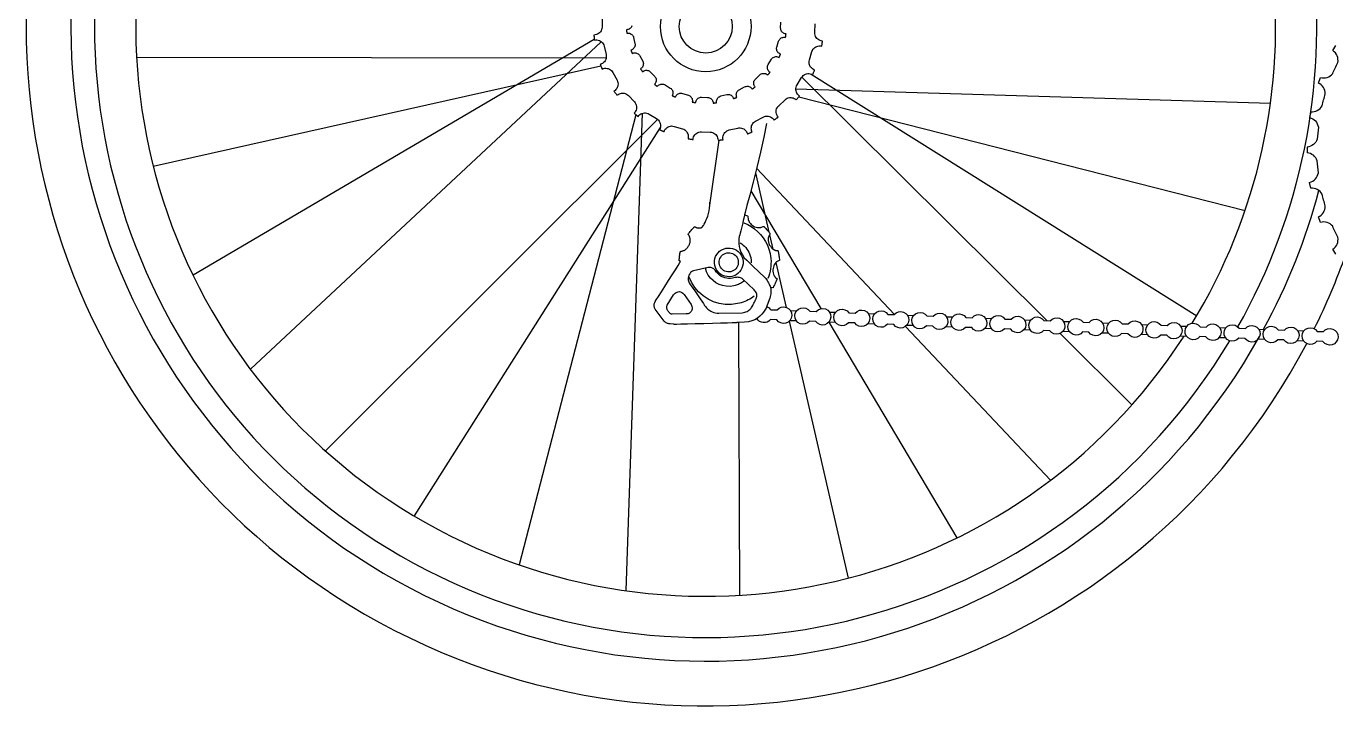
# Model space of a CAD drawing. Header units: millimetres. Extents: x 1284 to 35279, y 955 to 12847.
# Drawn here: x 12013 to 12671, y 3179 to 3520 of the extents above; entities that cross this region are included whole.
import ezdxf

# ---------------------------------------------------------------- set-up
doc = ezdxf.new("R2010")
doc.units = ezdxf.units.MM
doc.header["$LTSCALE"] = 20

# ---------------------------------------------------------------- blocks, each defined once
blk = doc.blocks.new('*U6')
at = {"linetype": 'Continuous'}
for points in [[(-1068.99, 345.51), (-1069.12, 341.16), (-1069.12, 341.16), (-1069.2, 340.51), (-1069.37, 339.9), (-1069.62, 339.33), (-1069.96, 338.81), (-1070.37, 338.35), (-1070.84, 337.96), (-1071.37, 337.64), (-1071.95, 337.4), (-1072.56, 337.25), (-1073.21, 337.18), (-1073.21, 337.18), (-1073.21, 337.18), (-1073.19, 336.93), (-1073.17, 336.68), (-1073.15, 336.42), (-1073.13, 336.17), (-1073.1, 335.92), (-1073.08, 335.66), (-1073.06, 335.41), (-1073.03, 335.15), (-1073, 334.9), (-1072.97, 334.65), (-1072.97, 334.65), (-1072.97, 334.65), (-1072.32, 334.73), (-1071.67, 334.72), (-1071.05, 334.6), (-1070.45, 334.39), (-1069.9, 334.1), (-1069.4, 333.73), (-1068.96, 333.29), (-1068.59, 332.77), (-1068.29, 332.2), (-1068.09, 331.57), (-1068.09, 331.57), (-1067.1, 327.33), (-1067.1, 327.33), (-1067, 326.68), (-1067, 326.04), (-1067.11, 325.42), (-1067.3, 324.83), (-1067.58, 324.28), (-1067.94, 323.78), (-1068.37, 323.33), (-1068.87, 322.95), (-1069.43, 322.64), (-1070.04, 322.42), (-1070.04, 322.42), (-1070.04, 322.42), (-1069.95, 322.18), (-1069.86, 321.94), (-1069.77, 321.71), (-1069.68, 321.47), (-1069.58, 321.23), (-1069.48, 321), (-1069.39, 320.76), (-1069.29, 320.53), (-1069.19, 320.29), (-1069.09, 320.06), (-1069.09, 320.06), (-1069.09, 320.06), (-1068.48, 320.3), (-1067.86, 320.45), (-1067.23, 320.49), (-1066.6, 320.44), (-1066, 320.3), (-1065.42, 320.07), (-1064.88, 319.76), (-1064.4, 319.36), (-1063.97, 318.88), (-1063.62, 318.33), (-1063.62, 318.33), (-1061.56, 314.5), (-1061.56, 314.5), (-1061.3, 313.9), (-1061.14, 313.28), (-1061.08, 312.66), (-1061.11, 312.04), (-1061.24, 311.44), (-1061.45, 310.86), (-1061.75, 310.32), (-1062.13, 309.82), (-1062.59, 309.37), (-1063.13, 308.99), (-1063.13, 308.99), (-1063.13, 308.99), (-1062.98, 308.79), (-1062.83, 308.58), (-1062.68, 308.37), (-1062.53, 308.17), (-1062.38, 307.96), (-1062.23, 307.76), (-1062.08, 307.56), (-1061.92, 307.35), (-1061.77, 307.15), (-1061.61, 306.95), (-1061.61, 306.95), (-1061.61, 306.95), (-1061.08, 307.35), (-1060.51, 307.65), (-1059.92, 307.86), (-1059.3, 307.97), (-1058.68, 308), (-1058.07, 307.93), (-1057.47, 307.76), (-1056.89, 307.51), (-1056.36, 307.16), (-1055.87, 306.72), (-1055.87, 306.72), (-1052.89, 303.54), (-1052.89, 303.54), (-1052.48, 303.03), (-1052.17, 302.47), (-1051.95, 301.89), (-1051.82, 301.29), (-1051.79, 300.67), (-1051.84, 300.06), (-1051.99, 299.46), (-1052.23, 298.88), (-1052.55, 298.34), (-1052.96, 297.84), (-1052.96, 297.84), (-1052.96, 297.84), (-1052.77, 297.67), (-1052.58, 297.51), (-1052.39, 297.34), (-1052.19, 297.17), (-1052, 297), (-1051.81, 296.84), (-1051.62, 296.67), (-1051.43, 296.5), (-1051.23, 296.34), (-1051.03, 296.18), (-1051.03, 296.18), (-1051.03, 296.18), (-1050.63, 296.71), (-1050.16, 297.16), (-1049.63, 297.53), (-1049.07, 297.8), (-1048.47, 297.99), (-1047.84, 298.09), (-1047.21, 298.09), (-1046.58, 297.99), (-1045.97, 297.79), (-1045.37, 297.49), (-1045.37, 297.49), (-1041.68, 295.19), (-1041.68, 295.19), (-1041.15, 294.8), (-1040.7, 294.35), (-1040.34, 293.84), (-1040.06, 293.29), (-1039.87, 292.7), (-1039.76, 292.1), (-1039.75, 291.48), (-1039.83, 290.86), (-1040, 290.25), (-1040.27, 289.66), (-1040.27, 289.66), (-1040.27, 289.66), (-1040.04, 289.55), (-1039.82, 289.44), (-1039.59, 289.34), (-1039.36, 289.24), (-1039.12, 289.14), (-1038.89, 289.04), (-1038.66, 288.94), (-1038.42, 288.84), (-1038.18, 288.74), (-1037.95, 288.64), (-1037.95, 288.64), (-1037.95, 288.64), (-1037.69, 289.24), (-1037.34, 289.79), (-1036.93, 290.26), (-1036.45, 290.67), (-1035.93, 291), (-1035.36, 291.24), (-1034.76, 291.4), (-1034.14, 291.47), (-1033.5, 291.43), (-1032.86, 291.29), (-1032.86, 291.29), (-1028.68, 290.03), (-1028.68, 290.03), (-1028.07, 289.8), (-1027.53, 289.47), (-1027.04, 289.08), (-1026.63, 288.62), (-1026.3, 288.1), (-1026.04, 287.54), (-1025.87, 286.95), (-1025.79, 286.33), (-1025.8, 285.69), (-1025.91, 285.05), (-1025.91, 285.05), (-1025.91, 285.05), (-1025.66, 285.01), (-1025.4, 284.97), (-1025.15, 284.93), (-1024.9, 284.88), (-1024.65, 284.84), (-1024.39, 284.8), (-1024.14, 284.76), (-1023.89, 284.73), (-1023.64, 284.69), (-1023.39, 284.65), (-1023.39, 284.65), (-1023.39, 284.65), (-1023.29, 285.31), (-1023.11, 285.93), (-1022.83, 286.5), (-1022.48, 287.02), (-1022.06, 287.47), (-1021.57, 287.86), (-1021.03, 288.17), (-1020.44, 288.39), (-1019.82, 288.52), (-1019.16, 288.56), (-1019.16, 288.56), (-1014.8, 288.42), (-1014.8, 288.42), (-1014.15, 288.35), (-1013.54, 288.18), (-1012.97, 287.92), (-1012.46, 287.58), (-1012, 287.17), (-1011.61, 286.69), (-1011.29, 286.16), (-1011.05, 285.59), (-1010.89, 284.97), (-1010.83, 284.33), (-1010.83, 284.33), (-1010.83, 284.33), (-1010.58, 284.35), (-1010.32, 284.37), (-1010.07, 284.39), (-1009.81, 284.41), (-1009.56, 284.43), (-1009.3, 284.46), (-1009.05, 284.48), (-1008.79, 284.51), (-1008.54, 284.54), (-1008.29, 284.57), (-1008.29, 284.57), (-1008.29, 284.57), (-1008.37, 285.22), (-1008.35, 285.87), (-1008.24, 286.49), (-1008.03, 287.08), (-1007.74, 287.63), (-1007.37, 288.14), (-1006.93, 288.58), (-1006.42, 288.95), (-1005.85, 289.25), (-1005.22, 289.45), (-1005.22, 289.45), (-1000.97, 290.43), (-1000.97, 290.43), (-1000.33, 290.53), (-999.69, 290.53), (-999.07, 290.43), (-998.48, 290.24), (-997.93, 289.96), (-997.43, 289.6), (-996.98, 289.17), (-996.6, 288.67), (-996.29, 288.12), (-996.07, 287.5), (-996.07, 287.5), (-996.07, 287.5), (-995.83, 287.59), (-995.59, 287.68), (-995.35, 287.77), (-995.12, 287.87), (-994.88, 287.96), (-994.64, 288.06), (-994.41, 288.16), (-994.17, 288.26), (-993.94, 288.36), (-993.7, 288.46), (-993.7, 288.46), (-993.7, 288.46), (-993.95, 289.07), (-994.09, 289.69), (-994.13, 290.32), (-994.08, 290.94), (-993.94, 291.55), (-993.72, 292.12), (-993.4, 292.66), (-993.01, 293.14), (-992.53, 293.57), (-991.98, 293.92), (-991.98, 293.92), (-988.14, 295.98), (-988.14, 295.98), (-987.54, 296.24), (-986.93, 296.4), (-986.31, 296.46), (-985.69, 296.42), (-985.09, 296.3), (-984.51, 296.08), (-983.97, 295.78), (-983.47, 295.41), (-983.03, 294.95), (-982.65, 294.43), (-982.65, 294.43), (-982.65, 294.43), (-982.45, 294.57), (-982.24, 294.72), (-982.03, 294.87), (-981.83, 295.02), (-981.62, 295.17), (-981.42, 295.33), (-981.21, 295.48), (-981.01, 295.63), (-980.8, 295.79), (-980.59, 295.94), (-980.59, 295.94), (-980.59, 295.94), (-980.99, 296.46), (-981.29, 297.03), (-981.5, 297.63), (-981.61, 298.24), (-981.64, 298.86), (-981.57, 299.48), (-981.4, 300.08), (-981.15, 300.65), (-980.8, 301.19), (-980.36, 301.67), (-980.36, 301.67), (-977.18, 304.65), (-977.18, 304.65), (-976.67, 305.06), (-976.12, 305.37), (-975.53, 305.59), (-974.93, 305.71), (-974.32, 305.75), (-973.71, 305.69), (-973.11, 305.55), (-972.54, 305.32), (-971.99, 305), (-971.5, 304.59), (-971.5, 304.59), (-971.5, 304.59), (-971.33, 304.78), (-971.17, 304.97), (-971, 305.16), (-970.83, 305.35), (-970.66, 305.54), (-970.49, 305.73), (-970.33, 305.93), (-970.16, 306.12), (-970, 306.32), (-969.84, 306.51), (-969.84, 306.51), (-969.84, 306.51), (-970.37, 306.92), (-970.82, 307.39), (-971.18, 307.92), (-971.45, 308.49), (-971.64, 309.08), (-971.73, 309.7), (-971.73, 310.33), (-971.64, 310.96), (-971.44, 311.57), (-971.14, 312.16), (-971.14, 312.16), (-968.83, 315.86), (-968.83, 315.86), (-968.45, 316.39), (-967.99, 316.83), (-967.49, 317.2), (-966.94, 317.48), (-966.35, 317.67), (-965.75, 317.77), (-965.13, 317.78), (-964.51, 317.7), (-963.91, 317.53), (-963.32, 317.26), (-963.32, 317.26), (-963.32, 317.26), (-963.21, 317.49), (-963.1, 317.72), (-963, 317.96), (-962.9, 318.19), (-962.79, 318.43), (-962.69, 318.66), (-962.59, 318.9), (-962.5, 319.13), (-962.4, 319.37), (-962.3, 319.6), (-962.3, 319.6), (-962.3, 319.6), (-962.9, 319.87), (-963.44, 320.21), (-963.92, 320.62), (-964.32, 321.1), (-964.65, 321.62), (-964.89, 322.19), (-965.05, 322.79), (-965.12, 323.41), (-965.08, 324.04), (-964.95, 324.68), (-964.95, 324.68), (-964.95, 324.68)], [(-1054.15, 341.74), (-1054.33, 341.35), (-1054.57, 340.99), (-1054.85, 340.67), (-1055.18, 340.39), (-1055.55, 340.17), (-1055.95, 340), (-1056.38, 339.89), (-1056.83, 339.85), (-1056.83, 339.85), (-1056.83, 339.85), (-1056.82, 339.67), (-1056.8, 339.5), (-1056.79, 339.32), (-1056.77, 339.14), (-1056.76, 338.97), (-1056.74, 338.79), (-1056.73, 338.61), (-1056.71, 338.43), (-1056.69, 338.26), (-1056.67, 338.08), (-1056.67, 338.08), (-1056.67, 338.08), (-1056.21, 338.14), (-1055.76, 338.13), (-1055.32, 338.05), (-1054.91, 337.9), (-1054.52, 337.7), (-1054.17, 337.44), (-1053.86, 337.13), (-1053.6, 336.77), (-1053.4, 336.37), (-1053.26, 335.93), (-1053.26, 335.93), (-1052.57, 332.98), (-1052.57, 332.98), (-1052.5, 332.52), (-1052.5, 332.08), (-1052.57, 331.65), (-1052.71, 331.23), (-1052.9, 330.85), (-1053.16, 330.5), (-1053.46, 330.18), (-1053.8, 329.92), (-1054.19, 329.7), (-1054.62, 329.55), (-1054.62, 329.55), (-1054.62, 329.55), (-1054.56, 329.38), (-1054.5, 329.22), (-1054.43, 329.05), (-1054.37, 328.89), (-1054.3, 328.72), (-1054.23, 328.56), (-1054.16, 328.39), (-1054.09, 328.23), (-1054.03, 328.07), (-1053.96, 327.9), (-1053.96, 327.9), (-1053.96, 327.9), (-1053.53, 328.07), (-1053.1, 328.17), (-1052.66, 328.2), (-1052.22, 328.17), (-1051.8, 328.07), (-1051.4, 327.91), (-1051.02, 327.69), (-1050.68, 327.42), (-1050.38, 327.08), (-1050.14, 326.7), (-1050.14, 326.7), (-1048.7, 324.02), (-1048.7, 324.02), (-1048.52, 323.6), (-1048.41, 323.18), (-1048.36, 322.74), (-1048.39, 322.31), (-1048.48, 321.89), (-1048.63, 321.48), (-1048.84, 321.1), (-1049.1, 320.76), (-1049.42, 320.45), (-1049.79, 320.18), (-1049.79, 320.18), (-1049.79, 320.18), (-1049.69, 320.04), (-1049.59, 319.89), (-1049.49, 319.75), (-1049.38, 319.61), (-1049.28, 319.46), (-1049.17, 319.32), (-1049.06, 319.18), (-1048.95, 319.04), (-1048.85, 318.89), (-1048.74, 318.75), (-1048.74, 318.75), (-1048.74, 318.75), (-1048.37, 319.03), (-1047.97, 319.24), (-1047.56, 319.39), (-1047.13, 319.47), (-1046.69, 319.49), (-1046.26, 319.44), (-1045.85, 319.32), (-1045.44, 319.14), (-1045.07, 318.9), (-1044.73, 318.59), (-1044.73, 318.59), (-1042.65, 316.37), (-1042.65, 316.37), (-1042.37, 316.02), (-1042.15, 315.63), (-1042, 315.22), (-1041.91, 314.8), (-1041.88, 314.38), (-1041.92, 313.95), (-1042.02, 313.53), (-1042.19, 313.13), (-1042.42, 312.75), (-1042.7, 312.4), (-1042.7, 312.4), (-1042.7, 312.4), (-1042.57, 312.28), (-1042.43, 312.17), (-1042.3, 312.05), (-1042.17, 311.93), (-1042.03, 311.81), (-1041.9, 311.7), (-1041.77, 311.58), (-1041.63, 311.47), (-1041.49, 311.35), (-1041.35, 311.24), (-1041.35, 311.24), (-1041.35, 311.24), (-1041.07, 311.61), (-1040.75, 311.92), (-1040.38, 312.18), (-1039.98, 312.37), (-1039.57, 312.51), (-1039.13, 312.57), (-1038.69, 312.57), (-1038.25, 312.51), (-1037.82, 312.37), (-1037.41, 312.15), (-1037.41, 312.15), (-1034.83, 310.55), (-1034.83, 310.55), (-1034.46, 310.28), (-1034.15, 309.96), (-1033.89, 309.61), (-1033.7, 309.22), (-1033.57, 308.81), (-1033.49, 308.39), (-1033.48, 307.96), (-1033.54, 307.53), (-1033.66, 307.1), (-1033.85, 306.69), (-1033.85, 306.69), (-1033.85, 306.69), (-1033.69, 306.61), (-1033.53, 306.54), (-1033.37, 306.47), (-1033.21, 306.4), (-1033.05, 306.33), (-1032.88, 306.26), (-1032.72, 306.19), (-1032.56, 306.12), (-1032.39, 306.05), (-1032.23, 305.98), (-1032.23, 305.98), (-1032.23, 305.98), (-1032.04, 306.4), (-1031.8, 306.78), (-1031.52, 307.11), (-1031.18, 307.39), (-1030.82, 307.62), (-1030.42, 307.8), (-1030, 307.91), (-1029.57, 307.95), (-1029.12, 307.93), (-1028.68, 307.83), (-1028.68, 307.83), (-1025.76, 306.95), (-1025.76, 306.95), (-1025.34, 306.78), (-1024.95, 306.56), (-1024.62, 306.28), (-1024.33, 305.96), (-1024.1, 305.6), (-1023.92, 305.21), (-1023.8, 304.8), (-1023.74, 304.37), (-1023.75, 303.92), (-1023.83, 303.48), (-1023.83, 303.48), (-1023.83, 303.48), (-1023.65, 303.45), (-1023.47, 303.42), (-1023.3, 303.39), (-1023.12, 303.36), (-1022.95, 303.33), (-1022.77, 303.3), (-1022.59, 303.27), (-1022.42, 303.25), (-1022.24, 303.22), (-1022.07, 303.2), (-1022.07, 303.2), (-1022.07, 303.2), (-1022, 303.66), (-1021.87, 304.09), (-1021.68, 304.48), (-1021.43, 304.85), (-1021.14, 305.16), (-1020.8, 305.43), (-1020.42, 305.65), (-1020.01, 305.81), (-1019.57, 305.9), (-1019.12, 305.92), (-1019.12, 305.92), (-1016.08, 305.83), (-1016.08, 305.83), (-1015.62, 305.78), (-1015.2, 305.66), (-1014.8, 305.48), (-1014.44, 305.24), (-1014.12, 304.95), (-1013.85, 304.62), (-1013.62, 304.25), (-1013.46, 303.85), (-1013.35, 303.42), (-1013.31, 302.97), (-1013.31, 302.97), (-1013.31, 302.97), (-1013.13, 302.98), (-1012.95, 303), (-1012.77, 303.01), (-1012.6, 303.03), (-1012.42, 303.04), (-1012.24, 303.06), (-1012.06, 303.08), (-1011.88, 303.1), (-1011.71, 303.12), (-1011.53, 303.14), (-1011.53, 303.14), (-1011.53, 303.14), (-1011.59, 303.6), (-1011.58, 304.04), (-1011.5, 304.48), (-1011.35, 304.89), (-1011.15, 305.28), (-1010.89, 305.63), (-1010.58, 305.94), (-1010.23, 306.2), (-1009.83, 306.4), (-1009.39, 306.55), (-1009.39, 306.55), (-1006.43, 307.23), (-1006.43, 307.23), (-1005.98, 307.3), (-1005.53, 307.3), (-1005.1, 307.23), (-1004.69, 307.09), (-1004.31, 306.9), (-1003.96, 306.65), (-1003.64, 306.35), (-1003.38, 306), (-1003.16, 305.61), (-1003.01, 305.19), (-1003.01, 305.19), (-1003.01, 305.19), (-1002.84, 305.25), (-1002.67, 305.31), (-1002.51, 305.37), (-1002.34, 305.44), (-1002.18, 305.51), (-1002.01, 305.58), (-1001.85, 305.64), (-1001.68, 305.71), (-1001.52, 305.78), (-1001.36, 305.85), (-1001.36, 305.85), (-1001.36, 305.85), (-1001.52, 306.28), (-1001.62, 306.71), (-1001.65, 307.15), (-1001.62, 307.59), (-1001.52, 308.01), (-1001.36, 308.41), (-1001.14, 308.78), (-1000.87, 309.12), (-1000.54, 309.42), (-1000.16, 309.66), (-1000.16, 309.66), (-997.47, 311.1), (-997.47, 311.1), (-997.06, 311.28), (-996.63, 311.39), (-996.19, 311.44), (-995.76, 311.41), (-995.35, 311.32), (-994.94, 311.17), (-994.56, 310.96), (-994.22, 310.7), (-993.91, 310.38), (-993.65, 310.02), (-993.65, 310.02), (-993.65, 310.02), (-993.5, 310.12), (-993.36, 310.22), (-993.21, 310.33), (-993.07, 310.43), (-992.92, 310.54), (-992.78, 310.64), (-992.64, 310.75), (-992.49, 310.86), (-992.35, 310.97), (-992.21, 311.07), (-992.21, 311.07), (-992.21, 311.07), (-992.48, 311.44), (-992.69, 311.83), (-992.84, 312.25), (-992.92, 312.68), (-992.93, 313.11), (-992.89, 313.54), (-992.77, 313.96), (-992.59, 314.36), (-992.35, 314.74), (-992.04, 315.07), (-992.04, 315.07), (-989.82, 317.15), (-989.82, 317.15), (-989.47, 317.43), (-989.08, 317.65), (-988.68, 317.8), (-988.26, 317.89), (-987.83, 317.92), (-987.4, 317.88), (-986.99, 317.78), (-986.59, 317.62), (-986.21, 317.39), (-985.86, 317.11), (-985.86, 317.11), (-985.86, 317.11), (-985.74, 317.24), (-985.63, 317.37), (-985.51, 317.5), (-985.39, 317.64), (-985.28, 317.77), (-985.16, 317.91), (-985.04, 318.04), (-984.93, 318.18), (-984.81, 318.31), (-984.71, 318.45), (-984.71, 318.45), (-984.71, 318.45), (-985.07, 318.73), (-985.38, 319.06), (-985.64, 319.43), (-985.83, 319.83), (-985.96, 320.24), (-986.03, 320.68), (-986.02, 321.11), (-985.96, 321.55), (-985.82, 321.98), (-985.61, 322.39), (-985.61, 322.39), (-984, 324.97), (-984, 324.97), (-983.73, 325.34), (-983.41, 325.65), (-983.06, 325.91), (-982.68, 326.1), (-982.27, 326.23), (-981.85, 326.31), (-981.42, 326.31), (-980.99, 326.26), (-980.56, 326.14), (-980.15, 325.95), (-980.15, 325.95), (-980.15, 325.95), (-980.08, 326.11), (-980, 326.27), (-979.93, 326.44), (-979.86, 326.6), (-979.79, 326.76), (-979.72, 326.93), (-979.65, 327.09), (-979.58, 327.26), (-979.51, 327.42), (-979.44, 327.58), (-979.44, 327.58), (-979.44, 327.58), (-979.86, 327.77), (-980.24, 328.01), (-980.57, 328.29), (-980.85, 328.62), (-981.08, 328.99), (-981.25, 329.39), (-981.36, 329.8), (-981.41, 330.24), (-981.38, 330.68), (-981.29, 331.12), (-981.29, 331.12), (-981.29, 331.12)], [(-964.95, 324.68), (-963.67, 328.85), (-963.67, 328.85), (-963.44, 329.46), (-963.12, 330), (-962.73, 330.49), (-962.27, 330.9), (-961.76, 331.23), (-961.2, 331.49), (-960.61, 331.66), (-959.99, 331.75), (-959.36, 331.74), (-958.72, 331.64), (-958.72, 331.64), (-958.72, 331.64), (-958.67, 331.89), (-958.63, 332.14), (-958.59, 332.39), (-958.54, 332.64), (-958.5, 332.89), (-958.46, 333.14), (-958.43, 333.39), (-958.39, 333.65), (-958.36, 333.9), (-958.32, 334.15), (-958.32, 334.15), (-958.32, 334.15), (-958.97, 334.25), (-959.58, 334.44), (-960.15, 334.72), (-960.66, 335.07), (-961.12, 335.49), (-961.5, 335.98), (-961.81, 336.52), (-962.04, 337.1), (-962.17, 337.72), (-962.2, 338.38), (-962.2, 338.38), (-962.05, 342.74)], [(-981.29, 331.12), (-980.4, 334.03), (-980.4, 334.03), (-980.24, 334.46), (-980.01, 334.84), (-979.74, 335.18), (-979.42, 335.46), (-979.06, 335.7), (-978.67, 335.88), (-978.26, 336), (-977.83, 336.06), (-977.39, 336.06), (-976.95, 335.98), (-976.95, 335.98), (-976.95, 335.98), (-976.91, 336.16), (-976.88, 336.33), (-976.85, 336.51), (-976.82, 336.68), (-976.79, 336.86), (-976.77, 337.03), (-976.74, 337.21), (-976.71, 337.38), (-976.69, 337.56), (-976.67, 337.73), (-976.67, 337.73), (-976.67, 337.73), (-977.12, 337.8), (-977.55, 337.94), (-977.94, 338.13), (-978.3, 338.38), (-978.62, 338.67), (-978.89, 339.01), (-979.1, 339.39), (-979.26, 339.79), (-979.35, 340.23), (-979.37, 340.68), (-979.37, 340.68), (-979.27, 343.73)], [(-1073.01, 334.98), (-1274.66, 216.45)], [(-1245.86, 169.3), (-1069.54, 333.83)], [(-1067.08, 325.56), (-1302.98, 325.86)], [(-1069.73, 321.6), (-1294.63, 271.15)], [(-968.7, 316.04), (-845.43, 193.58)], [(-964.06, 317.57), (-770.3, 196.06)], [(-733.26, 302.74), (-971.73, 309.89)], [(-970.19, 306.08), (-745.99, 248.97)], [(-1052.07, 297.06), (-1110.78, 70.89)], [(-1057.07, 57.92), (-1048.77, 297.9)], [(-1041.17, 294.81), (-1208.17, 128.23)], [(-1039.87, 290.71), (-1163.58, 95.45)], [(-986.49, 292.78), (-987.88, 285.85), (-989.57, 278.31), (-991.41, 270.63), (-993.25, 263.29), (-994.94, 256.76), (-996.33, 251.51), (-997.28, 248.02), (-997.62, 246.75), (-997.62, 246.75), (-996.11, 246.27), (-996.11, 246.27), (-996.03, 246.22), (-995.97, 246.18), (-995.92, 246.14), (-995.88, 246.1), (-995.85, 246.06), (-995.83, 246.03), (-995.82, 246), (-995.81, 245.98), (-995.81, 245.96), (-995.8, 245.96), (-995.8, 245.96), (-995.74, 244.63), (-995.74, 244.63), (-995.73, 244.55), (-995.72, 244.46), (-995.69, 244.37), (-995.65, 244.26), (-995.61, 244.14), (-995.56, 244.01), (-995.49, 243.87), (-995.42, 243.71), (-995.34, 243.55), (-995.26, 243.37), (-995.26, 243.37), (-995.26, 243.37), (-995.11, 243.13), (-994.87, 242.8), (-994.54, 242.42), (-994.12, 242.01), (-993.63, 241.59), (-993.06, 241.19), (-992.43, 240.85), (-991.74, 240.59), (-991, 240.43), (-990.21, 240.4), (-990.21, 240.4), (-990.21, 240.4), (-990.07, 240.42), (-989.92, 240.43), (-989.78, 240.45), (-989.64, 240.47), (-989.51, 240.49), (-989.38, 240.51), (-989.27, 240.53), (-989.16, 240.55), (-989.07, 240.58), (-988.99, 240.61), (-988.99, 240.61), (-988.2, 240.92), (-988.2, 240.92), (-988.12, 240.93), (-988.05, 240.95), (-987.99, 240.95), (-987.94, 240.96), (-987.9, 240.95), (-987.86, 240.95), (-987.82, 240.93), (-987.78, 240.92), (-987.75, 240.9), (-987.71, 240.87), (-987.71, 240.87), (-987.71, 240.87), (-987.61, 240.78), (-987.41, 240.57), (-987.14, 240.28), (-986.82, 239.91), (-986.46, 239.51), (-986.08, 239.08), (-985.72, 238.66), (-985.38, 238.26), (-985.09, 237.91), (-984.87, 237.64), (-984.87, 237.64), (-984.87, 237.64), (-984.83, 237.59), (-984.8, 237.53), (-984.78, 237.46), (-984.76, 237.4), (-984.75, 237.32), (-984.74, 237.25), (-984.74, 237.19), (-984.75, 237.12), (-984.77, 237.07), (-984.79, 237.02), (-984.79, 237.02), (-984.79, 237.02), (-984.84, 236.95), (-984.9, 236.84), (-984.99, 236.69), (-985.1, 236.5), (-985.21, 236.29), (-985.32, 236.05), (-985.42, 235.8), (-985.51, 235.55), (-985.58, 235.29), (-985.63, 235.04), (-985.63, 235.04), (-985.63, 235.04), (-985.65, 234.77), (-985.65, 234.48), (-985.64, 234.15), (-985.6, 233.8), (-985.55, 233.44), (-985.47, 233.07), (-985.37, 232.7), (-985.24, 232.33), (-985.08, 231.97), (-984.9, 231.62), (-984.9, 231.62), (-984.9, 231.62), (-984.71, 231.3), (-984.52, 231), (-984.33, 230.72), (-984.15, 230.47), (-983.97, 230.24), (-983.78, 230.03), (-983.6, 229.85), (-983.42, 229.7), (-983.23, 229.57), (-983.04, 229.47), (-983.04, 229.47), (-983.04, 229.47), (-982.9, 229.39), (-982.77, 229.31), (-982.64, 229.23), (-982.5, 229.15), (-982.34, 229.08), (-982.15, 229.02), (-981.93, 228.96), (-981.66, 228.91), (-981.33, 228.86), (-980.94, 228.82), (-980.94, 228.82), (-980.94, 228.82), (-980.9, 228.82), (-980.86, 228.8), (-980.82, 228.78), (-980.78, 228.75), (-980.75, 228.71), (-980.72, 228.68), (-980.69, 228.64), (-980.67, 228.61), (-980.65, 228.58), (-980.64, 228.55), (-980.64, 228.55), (-980.64, 228.55), (-980.61, 228.45), (-980.57, 228.2), (-980.5, 227.82), (-980.41, 227.35), (-980.32, 226.82), (-980.23, 226.25), (-980.14, 225.67), (-980.06, 225.11), (-980, 224.6), (-979.96, 224.17), (-979.96, 224.17), (-979.96, 224.17), (-979.97, 224.13), (-979.97, 224.08), (-979.99, 224.04), (-980, 224), (-980.01, 223.97), (-980.02, 223.95), (-980.03, 223.92), (-980.04, 223.91), (-980.04, 223.9), (-980.04, 223.9), (-980.04, 223.9), (-981.2, 223.27), (-981.2, 223.27), (-981.29, 223.21), (-981.4, 223.13), (-981.5, 223.04), (-981.61, 222.95), (-981.71, 222.86), (-981.81, 222.78), (-981.88, 222.7), (-981.95, 222.65), (-981.99, 222.61), (-982, 222.59), (-982, 222.59), (-982, 222.59), (-982.28, 222.17), (-982.55, 221.67), (-982.79, 221.1), (-982.99, 220.47), (-983.14, 219.81), (-983.23, 219.12), (-983.25, 218.41), (-983.19, 217.72), (-983.03, 217.03), (-982.76, 216.38), (-982.76, 216.38), (-982.76, 216.38), (-982.68, 216.26), (-982.6, 216.14), (-982.52, 216.01), (-982.44, 215.87), (-982.35, 215.74), (-982.26, 215.61), (-982.17, 215.49), (-982.07, 215.38), (-981.98, 215.28), (-981.88, 215.21), (-981.88, 215.21), (-981.35, 214.79), (-981.35, 214.79), (-981.31, 214.75), (-981.27, 214.71), (-981.24, 214.66), (-981.21, 214.61), (-981.2, 214.56), (-981.19, 214.51), (-981.18, 214.47), (-981.18, 214.43), (-981.19, 214.39), (-981.21, 214.37), (-981.21, 214.37), (-981.21, 214.37), (-981.27, 214.23), (-981.42, 213.9), (-981.64, 213.43), (-981.9, 212.87), (-982.18, 212.26), (-982.46, 211.66), (-982.72, 211.1), (-982.93, 210.65), (-983.07, 210.34), (-983.13, 210.22), (-983.13, 210.22), (-983.13, 210.22), (-983.17, 210.17), (-983.21, 210.14), (-983.24, 210.11), (-983.28, 210.08), (-983.31, 210.07), (-983.33, 210.06), (-983.35, 210.06), (-983.37, 210.05), (-983.38, 210.05), (-983.38, 210.05), (-983.38, 210.05), (-984.42, 210.22), (-984.42, 210.22), (-984.35, 209.78), (-984.3, 209.31), (-984.27, 208.79), (-984.27, 208.24), (-984.31, 207.66), (-984.38, 207.04), (-984.5, 206.37), (-984.66, 205.67), (-984.87, 204.93), (-985.14, 204.14), (-985.14, 204.14), (-986.27, 200.92), (-986.27, 200.92), (-986.7, 199.94), (-987.26, 198.9), (-987.96, 197.83), (-988.82, 196.79), (-989.83, 195.79), (-991.01, 194.88), (-992.36, 194.09), (-993.89, 193.46), (-995.61, 193.02), (-997.52, 192.8), (-997.52, 192.8), (-1000.84, 192.75), (-1000.84, 192.75), (-1001.04, 192.71), (-1001.24, 192.67), (-1001.44, 192.63), (-1001.64, 192.6), (-1001.83, 192.58), (-1002.03, 192.55), (-1002.22, 192.53), (-1002.42, 192.52), (-1002.61, 192.51), (-1002.81, 192.5), (-1002.81, 192.5), (-1002.81, 192.5), (-1003.8, 192.46), (-1006.15, 192.4), (-1009.52, 192.3), (-1013.55, 192.19), (-1017.91, 192.08), (-1022.25, 191.96), (-1026.22, 191.85), (-1029.49, 191.77), (-1031.7, 191.71), (-1032.51, 191.69), (-1032.51, 191.69), (-1032.51, 191.69), (-1032.63, 191.69), (-1032.74, 191.71), (-1032.84, 191.73), (-1032.92, 191.76), (-1033, 191.8), (-1033.06, 191.83), (-1033.1, 191.86), (-1033.14, 191.89), (-1033.16, 191.9), (-1033.17, 191.91), (-1033.17, 191.91), (-1034.95, 191.94), (-1034.95, 191.94), (-1035.28, 191.96), (-1035.62, 192.02), (-1035.94, 192.1), (-1036.26, 192.2), (-1036.57, 192.34), (-1036.87, 192.5), (-1037.15, 192.68), (-1037.42, 192.88), (-1037.67, 193.11), (-1037.9, 193.36), (-1037.9, 193.36), (-1042.38, 199.39), (-1042.38, 199.39), (-1042.57, 199.71), (-1042.72, 200.05), (-1042.84, 200.41), (-1042.92, 200.79), (-1042.95, 201.18), (-1042.95, 201.58), (-1042.89, 201.99), (-1042.78, 202.39), (-1042.62, 202.79), (-1042.41, 203.18), (-1042.41, 203.18), (-1042.41, 203.18), (-1041.85, 204.05), (-1040.76, 205.77), (-1039.29, 208.1), (-1037.56, 210.83), (-1035.73, 213.73), (-1033.92, 216.6), (-1032.27, 219.22), (-1030.92, 221.35), (-1030.01, 222.8), (-1029.67, 223.33), (-1029.67, 223.33), (-1030.27, 223.6), (-1030.27, 223.6), (-1030.3, 223.63), (-1030.32, 223.66), (-1030.33, 223.7), (-1030.35, 223.72), (-1030.36, 223.75), (-1030.36, 223.77), (-1030.37, 223.79), (-1030.37, 223.81), (-1030.37, 223.82), (-1030.38, 223.82), (-1030.38, 223.82), (-1030.38, 223.82), (-1030.37, 223.91), (-1030.34, 224.17), (-1030.31, 224.56), (-1030.26, 225.05), (-1030.2, 225.61), (-1030.13, 226.19), (-1030.05, 226.78), (-1029.97, 227.33), (-1029.89, 227.82), (-1029.8, 228.2), (-1029.8, 228.2), (-1029.8, 228.2), (-1029.77, 228.26), (-1029.73, 228.31), (-1029.7, 228.36), (-1029.67, 228.4), (-1029.63, 228.43), (-1029.61, 228.45), (-1029.58, 228.47), (-1029.56, 228.48), (-1029.55, 228.49), (-1029.54, 228.49), (-1029.54, 228.49), (-1029.54, 228.49), (-1029.5, 228.5), (-1029.39, 228.52), (-1029.21, 228.56), (-1028.99, 228.61), (-1028.73, 228.67), (-1028.45, 228.75), (-1028.16, 228.85), (-1027.87, 228.96), (-1027.6, 229.09), (-1027.35, 229.24), (-1027.35, 229.24), (-1027.35, 229.24), (-1027.19, 229.34), (-1027, 229.49), (-1026.78, 229.69), (-1026.55, 229.92), (-1026.31, 230.2), (-1026.07, 230.49), (-1025.84, 230.81), (-1025.62, 231.15), (-1025.42, 231.49), (-1025.25, 231.83), (-1025.25, 231.83), (-1025.25, 231.83), (-1025.11, 232.18), (-1025, 232.52), (-1024.92, 232.87), (-1024.86, 233.2), (-1024.82, 233.52), (-1024.79, 233.82), (-1024.78, 234.1), (-1024.78, 234.34), (-1024.8, 234.55), (-1024.82, 234.72), (-1024.82, 234.72), (-1024.82, 234.72), (-1024.85, 234.83), (-1024.89, 234.99), (-1024.94, 235.19), (-1025, 235.41), (-1025.08, 235.65), (-1025.17, 235.89), (-1025.27, 236.13), (-1025.39, 236.37), (-1025.52, 236.58), (-1025.66, 236.77), (-1025.66, 236.77), (-1025.66, 236.77), (-1025.71, 236.83), (-1025.74, 236.88), (-1025.77, 236.93), (-1025.79, 236.98), (-1025.8, 237.02), (-1025.81, 237.06), (-1025.81, 237.1), (-1025.81, 237.14), (-1025.8, 237.17), (-1025.79, 237.21), (-1025.79, 237.21), (-1025.79, 237.21), (-1025.71, 237.33), (-1025.49, 237.6), (-1025.17, 237.98), (-1024.78, 238.44), (-1024.36, 238.93), (-1023.94, 239.42), (-1023.56, 239.87), (-1023.24, 240.24), (-1023.03, 240.49), (-1022.95, 240.58), (-1022.95, 240.58), (-1022.95, 240.58), (-1022.9, 240.62), (-1022.84, 240.66), (-1022.78, 240.69), (-1022.72, 240.71), (-1022.66, 240.72), (-1022.6, 240.73), (-1022.54, 240.73), (-1022.48, 240.73), (-1022.43, 240.72), (-1022.39, 240.71), (-1022.39, 240.71), (-1022.39, 240.71), (-1022.32, 240.69), (-1022.22, 240.65), (-1022.1, 240.6), (-1021.95, 240.54), (-1021.8, 240.48), (-1021.65, 240.42), (-1021.52, 240.37), (-1021.41, 240.33), (-1021.34, 240.3), (-1021.31, 240.29), (-1021.31, 240.29), (-1021.31, 240.29), (-1021.09, 240.24), (-1020.85, 240.2), (-1020.6, 240.18), (-1020.34, 240.19), (-1020.08, 240.2), (-1019.82, 240.23), (-1019.58, 240.26), (-1019.35, 240.31), (-1019.14, 240.36), (-1018.96, 240.42), (-1018.96, 240.42), (-1018.21, 241.44), (-1018.21, 241.44), (-1017.78, 242.11), (-1017.34, 242.94), (-1016.89, 243.91), (-1016.44, 244.99), (-1016.03, 246.19), (-1015.65, 247.47), (-1015.33, 248.82), (-1015.09, 250.23), (-1014.93, 251.67), (-1014.88, 253.13), (-1014.88, 253.13)], [(-986.49, 292.78), (-987.88, 285.85), (-989.57, 278.31), (-991.41, 270.63), (-993.25, 263.29), (-994.94, 256.76), (-996.33, 251.51), (-997.28, 248.02), (-997.62, 246.75), (-997.62, 246.75), (-996.11, 246.27), (-996.11, 246.27), (-996.03, 246.22), (-995.97, 246.18), (-995.92, 246.14), (-995.88, 246.1), (-995.85, 246.06), (-995.83, 246.03), (-995.82, 246), (-995.81, 245.98), (-995.81, 245.96), (-995.8, 245.96), (-995.8, 245.96), (-995.74, 244.63), (-995.74, 244.63), (-995.73, 244.55), (-995.72, 244.46), (-995.69, 244.37), (-995.65, 244.26), (-995.61, 244.14), (-995.56, 244.01), (-995.49, 243.87), (-995.42, 243.71), (-995.34, 243.55), (-995.26, 243.37), (-995.26, 243.37), (-995.26, 243.37), (-995.11, 243.13), (-994.87, 242.8), (-994.54, 242.42), (-994.12, 242.01), (-993.63, 241.59), (-993.06, 241.19), (-992.43, 240.85), (-991.74, 240.59), (-991, 240.43), (-990.21, 240.4), (-990.21, 240.4), (-990.21, 240.4), (-990.07, 240.42), (-989.92, 240.43), (-989.78, 240.45), (-989.64, 240.47), (-989.51, 240.49), (-989.38, 240.51), (-989.27, 240.53), (-989.16, 240.55), (-989.07, 240.58), (-988.99, 240.61), (-988.99, 240.61), (-988.2, 240.92), (-988.2, 240.92), (-988.12, 240.93), (-988.05, 240.95), (-987.99, 240.95), (-987.94, 240.96), (-987.9, 240.95), (-987.86, 240.95), (-987.82, 240.93), (-987.78, 240.92), (-987.75, 240.9), (-987.71, 240.87), (-987.71, 240.87), (-987.71, 240.87), (-987.61, 240.78), (-987.41, 240.57), (-987.14, 240.28), (-986.82, 239.91), (-986.46, 239.51), (-986.08, 239.08), (-985.72, 238.66), (-985.38, 238.26), (-985.09, 237.91), (-984.87, 237.64), (-984.87, 237.64), (-984.87, 237.64), (-984.83, 237.59), (-984.8, 237.53), (-984.78, 237.46), (-984.76, 237.4), (-984.75, 237.32), (-984.74, 237.25), (-984.74, 237.19), (-984.75, 237.12), (-984.77, 237.07), (-984.79, 237.02), (-984.79, 237.02), (-984.79, 237.02), (-984.84, 236.95), (-984.9, 236.84), (-984.99, 236.69), (-985.1, 236.5), (-985.21, 236.29), (-985.32, 236.05), (-985.42, 235.8), (-985.51, 235.55), (-985.58, 235.29), (-985.63, 235.04), (-985.63, 235.04), (-985.63, 235.04), (-985.65, 234.77), (-985.65, 234.48), (-985.64, 234.15), (-985.6, 233.8), (-985.55, 233.44), (-985.47, 233.07), (-985.37, 232.7), (-985.24, 232.33), (-985.08, 231.97), (-984.9, 231.62), (-984.9, 231.62), (-984.9, 231.62), (-984.71, 231.3), (-984.52, 231), (-984.33, 230.72), (-984.15, 230.47), (-983.97, 230.24), (-983.78, 230.03), (-983.6, 229.85), (-983.42, 229.7), (-983.23, 229.57), (-983.04, 229.47), (-983.04, 229.47), (-983.04, 229.47), (-982.9, 229.39), (-982.77, 229.31), (-982.64, 229.23), (-982.5, 229.15), (-982.34, 229.08), (-982.15, 229.02), (-981.93, 228.96), (-981.66, 228.91), (-981.33, 228.86), (-980.94, 228.82), (-980.94, 228.82), (-980.94, 228.82), (-980.9, 228.82), (-980.86, 228.8), (-980.82, 228.78), (-980.78, 228.75), (-980.75, 228.71), (-980.72, 228.68), (-980.69, 228.64), (-980.67, 228.61), (-980.65, 228.58), (-980.64, 228.55), (-980.64, 228.55), (-980.64, 228.55), (-980.61, 228.45), (-980.57, 228.2), (-980.5, 227.82), (-980.41, 227.35), (-980.32, 226.82), (-980.23, 226.25), (-980.14, 225.67), (-980.06, 225.11), (-980, 224.6), (-979.96, 224.17), (-979.96, 224.17), (-979.96, 224.17), (-979.97, 224.13), (-979.97, 224.08), (-979.99, 224.04), (-980, 224), (-980.01, 223.97), (-980.02, 223.95), (-980.03, 223.92), (-980.04, 223.91), (-980.04, 223.9), (-980.04, 223.9), (-980.04, 223.9), (-981.2, 223.27), (-981.2, 223.27), (-981.29, 223.21), (-981.4, 223.13), (-981.5, 223.04), (-981.61, 222.95), (-981.71, 222.86), (-981.81, 222.78), (-981.88, 222.7), (-981.95, 222.65), (-981.99, 222.61), (-982, 222.59), (-982, 222.59), (-982, 222.59), (-982.28, 222.17), (-982.55, 221.67), (-982.79, 221.1), (-982.99, 220.47), (-983.14, 219.81), (-983.23, 219.12), (-983.25, 218.41), (-983.19, 217.72), (-983.03, 217.03), (-982.76, 216.38), (-982.76, 216.38), (-982.76, 216.38), (-982.68, 216.26), (-982.6, 216.14), (-982.52, 216.01), (-982.44, 215.87), (-982.35, 215.74), (-982.26, 215.61), (-982.17, 215.49), (-982.07, 215.38), (-981.98, 215.28), (-981.88, 215.21), (-981.88, 215.21), (-981.35, 214.79), (-981.35, 214.79), (-981.31, 214.75), (-981.27, 214.71), (-981.24, 214.66), (-981.21, 214.61), (-981.2, 214.56), (-981.19, 214.51), (-981.18, 214.47), (-981.18, 214.43), (-981.19, 214.39), (-981.21, 214.37), (-981.21, 214.37), (-981.21, 214.37), (-981.27, 214.23), (-981.42, 213.9), (-981.64, 213.43), (-981.9, 212.87), (-982.18, 212.26), (-982.46, 211.66), (-982.72, 211.1), (-982.93, 210.65), (-983.07, 210.34), (-983.13, 210.22), (-983.13, 210.22), (-983.13, 210.22), (-983.17, 210.17), (-983.21, 210.14), (-983.24, 210.11), (-983.28, 210.08), (-983.31, 210.07), (-983.33, 210.06), (-983.35, 210.06), (-983.37, 210.05), (-983.38, 210.05), (-983.38, 210.05), (-983.38, 210.05), (-984.42, 210.22), (-984.42, 210.22), (-984.35, 209.78), (-984.3, 209.31), (-984.27, 208.79), (-984.27, 208.24), (-984.31, 207.66), (-984.38, 207.04), (-984.5, 206.37), (-984.66, 205.67), (-984.87, 204.93), (-985.14, 204.14), (-985.14, 204.14), (-986.27, 200.92), (-986.27, 200.92), (-986.7, 199.94), (-987.26, 198.9), (-987.96, 197.83), (-988.82, 196.79), (-989.83, 195.79), (-991.01, 194.88), (-992.36, 194.09), (-993.89, 193.46), (-995.61, 193.02), (-997.52, 192.8), (-997.52, 192.8), (-1000.84, 192.75), (-1000.84, 192.75), (-1001.04, 192.71), (-1001.24, 192.67), (-1001.44, 192.63), (-1001.64, 192.6), (-1001.83, 192.58), (-1002.03, 192.55), (-1002.22, 192.53), (-1002.42, 192.52), (-1002.61, 192.51), (-1002.81, 192.5), (-1002.81, 192.5), (-1002.81, 192.5), (-1003.8, 192.46), (-1006.15, 192.4), (-1009.52, 192.3), (-1013.55, 192.19), (-1017.91, 192.08), (-1022.25, 191.96), (-1026.22, 191.85), (-1029.49, 191.77), (-1031.7, 191.71), (-1032.51, 191.69), (-1032.51, 191.69), (-1032.51, 191.69), (-1032.63, 191.69), (-1032.74, 191.71), (-1032.84, 191.73), (-1032.92, 191.76), (-1033, 191.8), (-1033.06, 191.83), (-1033.1, 191.86), (-1033.14, 191.89), (-1033.16, 191.9), (-1033.17, 191.91), (-1033.17, 191.91), (-1034.95, 191.94), (-1034.95, 191.94), (-1035.28, 191.96), (-1035.62, 192.02), (-1035.94, 192.1), (-1036.26, 192.2), (-1036.57, 192.34), (-1036.87, 192.5), (-1037.15, 192.68), (-1037.42, 192.88), (-1037.67, 193.11), (-1037.9, 193.36), (-1037.9, 193.36), (-1042.38, 199.39), (-1042.38, 199.39), (-1042.57, 199.71), (-1042.72, 200.05), (-1042.84, 200.41), (-1042.92, 200.79), (-1042.95, 201.18), (-1042.95, 201.58), (-1042.89, 201.99), (-1042.78, 202.39), (-1042.62, 202.79), (-1042.41, 203.18), (-1042.41, 203.18), (-1042.41, 203.18), (-1041.85, 204.05), (-1040.76, 205.77), (-1039.29, 208.1), (-1037.56, 210.83), (-1035.73, 213.73), (-1033.92, 216.6), (-1032.27, 219.22), (-1030.92, 221.35), (-1030.01, 222.8), (-1029.67, 223.33), (-1029.67, 223.33), (-1030.27, 223.6), (-1030.27, 223.6), (-1030.3, 223.63), (-1030.32, 223.66), (-1030.33, 223.7), (-1030.35, 223.72), (-1030.36, 223.75), (-1030.36, 223.77), (-1030.37, 223.79), (-1030.37, 223.81), (-1030.37, 223.82), (-1030.38, 223.82), (-1030.38, 223.82), (-1030.38, 223.82), (-1030.37, 223.91), (-1030.34, 224.17), (-1030.31, 224.56), (-1030.26, 225.05), (-1030.2, 225.61), (-1030.13, 226.19), (-1030.05, 226.78), (-1029.97, 227.33), (-1029.89, 227.82), (-1029.8, 228.2), (-1029.8, 228.2), (-1029.8, 228.2), (-1029.77, 228.26), (-1029.73, 228.31), (-1029.7, 228.36), (-1029.67, 228.4), (-1029.63, 228.43), (-1029.61, 228.45), (-1029.58, 228.47), (-1029.56, 228.48), (-1029.55, 228.49), (-1029.54, 228.49), (-1029.54, 228.49), (-1029.54, 228.49), (-1029.5, 228.5), (-1029.39, 228.52), (-1029.21, 228.56), (-1028.99, 228.61), (-1028.73, 228.67), (-1028.45, 228.75), (-1028.16, 228.85), (-1027.87, 228.96), (-1027.6, 229.09), (-1027.35, 229.24), (-1027.35, 229.24), (-1027.35, 229.24), (-1027.19, 229.34), (-1027, 229.49), (-1026.78, 229.69), (-1026.55, 229.92), (-1026.31, 230.2), (-1026.07, 230.49), (-1025.84, 230.81), (-1025.62, 231.15), (-1025.42, 231.49), (-1025.25, 231.83), (-1025.25, 231.83), (-1025.25, 231.83), (-1025.11, 232.18), (-1025, 232.52), (-1024.92, 232.87), (-1024.86, 233.2), (-1024.82, 233.52), (-1024.79, 233.82), (-1024.78, 234.1), (-1024.78, 234.34), (-1024.8, 234.55), (-1024.82, 234.72), (-1024.82, 234.72), (-1024.82, 234.72), (-1024.85, 234.83), (-1024.89, 234.99), (-1024.94, 235.19), (-1025, 235.41), (-1025.08, 235.65), (-1025.17, 235.89), (-1025.27, 236.13), (-1025.39, 236.37), (-1025.52, 236.58), (-1025.66, 236.77), (-1025.66, 236.77), (-1025.66, 236.77), (-1025.71, 236.83), (-1025.74, 236.88), (-1025.77, 236.93), (-1025.79, 236.98), (-1025.8, 237.02), (-1025.81, 237.06), (-1025.81, 237.1), (-1025.81, 237.14), (-1025.8, 237.17), (-1025.79, 237.21), (-1025.79, 237.21), (-1025.79, 237.21), (-1025.71, 237.33), (-1025.49, 237.6), (-1025.17, 237.98), (-1024.78, 238.44), (-1024.36, 238.93), (-1023.94, 239.42), (-1023.56, 239.87), (-1023.24, 240.24), (-1023.03, 240.49), (-1022.95, 240.58), (-1022.95, 240.58), (-1022.95, 240.58), (-1022.9, 240.62), (-1022.84, 240.66), (-1022.78, 240.69), (-1022.72, 240.71), (-1022.66, 240.72), (-1022.6, 240.73), (-1022.54, 240.73), (-1022.48, 240.73), (-1022.43, 240.72), (-1022.39, 240.71), (-1022.39, 240.71), (-1022.39, 240.71), (-1022.32, 240.69), (-1022.22, 240.65), (-1022.1, 240.6), (-1021.95, 240.54), (-1021.8, 240.48), (-1021.65, 240.42), (-1021.52, 240.37), (-1021.41, 240.33), (-1021.34, 240.3), (-1021.31, 240.29), (-1021.31, 240.29), (-1021.31, 240.29), (-1021.09, 240.24), (-1020.85, 240.2), (-1020.6, 240.18), (-1020.34, 240.19), (-1020.08, 240.2), (-1019.82, 240.23), (-1019.58, 240.26), (-1019.35, 240.31), (-1019.14, 240.36), (-1018.96, 240.42), (-1018.96, 240.42), (-1018.21, 241.44), (-1018.21, 241.44), (-1017.78, 242.11), (-1017.34, 242.94), (-1016.89, 243.91), (-1016.44, 244.99), (-1016.03, 246.19), (-1015.65, 247.47), (-1015.33, 248.82), (-1015.09, 250.23), (-1014.93, 251.67), (-1010.32, 284.37), (-1010.32, 284.37)], [(-922.24, 196.76), (-991.5, 270.3)], [(-992.09, 267.94), (-985.25, 238.11)], [(-994.4, 258.85), (-959.23, 199.64)], [(-984.94, 236.77), (-983.31, 229.62)], [(-981.75, 222.83), (-976.58, 200.29)], [(-1000.53, 192.75), (-1000.07, 55.61)], [(-975.01, 193.41), (-945.4, 64.2)], [(-955.2, 192.85), (-890.79, 84.42)], [(-843.77, 113.45), (-916.57, 190.74)], [(-838.94, 187.14), (-802.88, 151.32)]]:
    blk.add_lwpolyline(points, dxfattribs=at)
for points in [[(-708.15, 315.82, 0.298828), (-701.96, 317.8, -0.015635), (-699.38, 323.32, 0.298828), (-701.85, 329.33), (-700.35, 331.87)], [(-713.02, 298.64, 0.298828), (-707.26, 301.67, -0.015635), (-705.69, 307.55, 0.298828), (-709.16, 313.05), (-708.12, 315.81)], [(-712.99, 298.64), (-713.53, 295.74, -0.298828), (-709.16, 290.93, 0.015635), (-709.69, 284.86, -0.298828), (-714.83, 280.89), (-714.8, 277.94)], [(-712.99, 260.19), (-713.53, 263.08, 0.298828), (-709.16, 267.89, -0.015635), (-709.69, 273.96, 0.298828), (-714.83, 277.94)]]:
    blk.add_lwpolyline(points, format="xyb", dxfattribs=at)
at = {"linetype": 'Continuous', "flags": 128}
for points in [[(-708.12, 243.02), (-709.16, 245.78, 0.298828), (-705.69, 251.27, -0.015635), (-707.26, 257.16, 0.298828), (-713.02, 260.18)], [(-700.35, 226.96), (-701.85, 229.49, 0.298828), (-699.38, 235.51, -0.015635), (-701.96, 241.03, 0.298828), (-708.15, 243.01)], [(-986.38, 200.68, -0.160943), (-984.31, 199.09), (-981.17, 198.97, -3.025779), (-981.37, 194.02), (-984.51, 194.14, -0.528127), (-991.35, 194.69, -0.528127)]]:
    blk.add_lwpolyline(points, format="xyb", dxfattribs=at)
for points in [[(-997.48, 246.82), (-997.48, 246.82), (-997.53, 246.61), (-997.66, 246.02), (-997.87, 245.13), (-998.14, 244.02), (-998.44, 242.75), (-998.76, 241.4), (-999.09, 240.05), (-999.42, 238.77), (-999.71, 237.64), (-999.96, 236.73), (-999.96, 236.73), (-999.96, 236.73), (-1000.16, 235.85), (-1000.31, 234.79), (-1000.37, 233.59), (-1000.33, 232.29), (-1000.15, 230.9), (-999.82, 229.47), (-999.31, 228.03), (-998.59, 226.62), (-997.64, 225.26), (-996.43, 224), (-996.43, 224), (-993.27, 220.97)], [(-997.81, 242.73), (-997.81, 242.73), (-995.92, 241.89), (-994.12, 240.87), (-992.43, 239.69), (-990.86, 238.34), (-989.42, 236.85), (-988.13, 235.21), (-987, 233.43), (-986.04, 231.53), (-985.27, 229.52), (-984.7, 227.39), (-984.7, 227.39), (-984.7, 227.39), (-984.46, 226.08), (-984.3, 224.78), (-984.22, 223.49), (-984.23, 222.21), (-984.3, 220.94), (-984.46, 219.68), (-984.69, 218.45), (-984.99, 217.23), (-985.36, 216.04), (-985.79, 214.88), (-985.79, 214.88)], [(-999.7, 232.66), (-999.7, 232.66), (-998.93, 232.17), (-998.21, 231.61), (-997.53, 231), (-996.9, 230.33), (-996.32, 229.61), (-995.8, 228.83), (-995.34, 228.02), (-994.95, 227.16), (-994.63, 226.25), (-994.39, 225.31), (-994.39, 225.31), (-994.39, 225.31), (-994.33, 225.04), (-994.29, 224.78), (-994.25, 224.51), (-994.21, 224.25), (-994.18, 223.99), (-994.16, 223.73), (-994.14, 223.47), (-994.13, 223.21), (-994.13, 222.95), (-994.13, 222.69), (-994.13, 222.69)], [(-998.4, 224.44), (-998.4, 224.44), (-998.24, 223.27), (-998.27, 222.13), (-998.48, 221.02), (-998.86, 219.97), (-999.39, 219), (-1000.06, 218.12), (-1000.86, 217.34), (-1001.78, 216.7), (-1002.81, 216.2), (-1003.93, 215.86), (-1003.93, 215.86), (-1003.93, 215.86), (-1005.1, 215.7), (-1006.24, 215.74), (-1007.35, 215.94), (-1008.39, 216.32), (-1009.37, 216.84), (-1010.25, 217.51), (-1011.02, 218.32), (-1011.67, 219.24), (-1012.17, 220.26), (-1012.51, 221.39), (-1012.51, 221.39), (-1012.51, 221.39), (-1012.66, 222.56), (-1012.63, 223.7), (-1012.42, 224.8), (-1012.04, 225.85), (-1011.51, 226.83), (-1010.85, 227.71), (-1010.05, 228.48), (-1009.12, 229.13), (-1008.1, 229.63), (-1006.97, 229.97), (-1006.97, 229.97), (-1006.97, 229.97), (-1005.81, 230.12), (-1004.66, 230.09), (-1003.56, 229.88), (-1002.51, 229.51), (-1001.54, 228.98), (-1000.66, 228.31), (-999.88, 227.51), (-999.24, 226.59), (-998.73, 225.56), (-998.4, 224.44), (-998.4, 224.44), (-998.4, 224.44)], [(-1000.74, 223.93), (-1000.74, 223.93), (-1000.64, 223.15), (-1000.66, 222.38), (-1000.8, 221.65), (-1001.05, 220.95), (-1001.4, 220.3), (-1001.85, 219.71), (-1002.38, 219.19), (-1002.99, 218.76), (-1003.68, 218.42), (-1004.43, 218.2), (-1004.43, 218.2), (-1004.43, 218.2), (-1005.21, 218.09), (-1005.98, 218.12), (-1006.71, 218.26), (-1007.41, 218.51), (-1008.06, 218.86), (-1008.65, 219.31), (-1009.17, 219.84), (-1009.6, 220.46), (-1009.94, 221.15), (-1010.16, 221.9), (-1010.16, 221.9), (-1010.16, 221.9), (-1010.27, 222.68), (-1010.24, 223.44), (-1010.1, 224.18), (-1009.85, 224.88), (-1009.5, 225.53), (-1009.05, 226.12), (-1008.52, 226.63), (-1007.9, 227.07), (-1007.21, 227.4), (-1006.46, 227.63), (-1006.46, 227.63), (-1006.46, 227.63), (-1005.69, 227.73), (-1004.92, 227.71), (-1004.19, 227.57), (-1003.49, 227.32), (-1002.84, 226.96), (-1002.25, 226.52), (-1001.73, 225.98), (-1001.3, 225.36), (-1000.97, 224.68), (-1000.74, 223.93), (-1000.74, 223.93), (-1000.74, 223.93)], [(-1025.1, 212.31), (-1025.1, 212.31), (-1023.97, 210.69), (-1022.86, 209.09), (-1021.79, 207.52), (-1020.78, 206.02), (-1019.83, 204.62), (-1018.98, 203.35), (-1018.22, 202.23), (-1017.57, 201.3), (-1017.05, 200.59), (-1016.68, 200.12), (-1016.68, 200.12), (-1016.68, 200.12), (-1016.35, 199.78), (-1015.96, 199.41), (-1015.5, 199.03), (-1014.98, 198.65), (-1014.39, 198.3), (-1013.73, 197.98), (-1013, 197.7), (-1012.21, 197.49), (-1011.35, 197.36), (-1010.43, 197.32), (-1010.43, 197.32), (-998.63, 197.62), (-998.63, 197.62), (-997.99, 197.7), (-997.37, 197.83), (-996.8, 198.02), (-996.26, 198.25), (-995.77, 198.52), (-995.31, 198.82), (-994.91, 199.15), (-994.55, 199.51), (-994.23, 199.88), (-993.97, 200.26), (-993.97, 200.26), (-993.97, 200.26), (-993.71, 200.7), (-993.42, 201.22), (-993.11, 201.8), (-992.8, 202.39), (-992.5, 202.98), (-992.23, 203.53), (-991.99, 204.01), (-991.8, 204.39), (-991.68, 204.64), (-991.63, 204.73), (-991.63, 204.73), (-991.63, 204.73), (-991.49, 205.23), (-991.4, 205.7), (-991.35, 206.14), (-991.36, 206.57), (-991.42, 206.99), (-991.54, 207.4), (-991.73, 207.81), (-991.99, 208.22), (-992.33, 208.63), (-992.74, 209.06), (-992.74, 209.06), (-998.3, 214.49), (-998.3, 214.49), (-998.7, 214.79), (-999.12, 215.02), (-999.56, 215.2), (-1000.01, 215.31), (-1000.5, 215.38), (-1001.02, 215.39), (-1001.58, 215.36), (-1002.2, 215.28), (-1002.86, 215.17), (-1003.59, 215.02), (-1003.59, 215.02), (-1003.59, 215.02), (-1004.55, 214.87), (-1005.51, 214.84), (-1006.47, 214.92), (-1007.41, 215.12), (-1008.33, 215.44), (-1009.22, 215.88), (-1010.06, 216.44), (-1010.84, 217.12), (-1011.56, 217.92), (-1012.21, 218.85), (-1012.21, 218.85), (-1012.21, 218.85), (-1012.43, 219.13), (-1012.68, 219.4), (-1012.96, 219.64), (-1013.27, 219.87), (-1013.62, 220.06), (-1014, 220.21), (-1014.41, 220.31), (-1014.86, 220.36), (-1015.35, 220.35), (-1015.87, 220.26), (-1015.87, 220.26), (-1023.18, 218.69), (-1023.18, 218.69), (-1023.63, 218.52), (-1024.11, 218.19), (-1024.6, 217.74), (-1025.05, 217.16), (-1025.44, 216.49), (-1025.72, 215.74), (-1025.86, 214.93), (-1025.83, 214.07), (-1025.59, 213.19), (-1025.1, 212.31), (-1025.1, 212.31), (-1025.1, 212.31)], [(-997.62, 213.69), (-997.62, 213.69), (-998.07, 213.33), (-998.53, 212.98), (-999.02, 212.66), (-999.53, 212.36), (-1000.05, 212.08), (-1000.59, 211.83), (-1001.14, 211.6), (-1001.71, 211.4), (-1002.3, 211.22), (-1002.9, 211.08), (-1002.9, 211.08), (-1002.9, 211.08), (-1004.82, 210.82), (-1006.7, 210.87), (-1008.53, 211.2), (-1010.26, 211.8), (-1011.88, 212.65), (-1013.35, 213.73), (-1014.64, 215.03), (-1015.73, 216.52), (-1016.6, 218.19), (-1017.2, 220.02), (-1017.2, 220.02)], [(-993.27, 220.97), (-987.34, 215.33), (-987.34, 215.33), (-986.9, 214.83), (-986.49, 214.3), (-986.11, 213.73), (-985.76, 213.16), (-985.44, 212.57), (-985.15, 212), (-984.9, 211.44), (-984.68, 210.9), (-984.5, 210.41), (-984.35, 209.96), (-984.35, 209.96)], [(-992.61, 206), (-992.61, 206), (-993.34, 205.47), (-994.1, 204.96), (-994.88, 204.49), (-995.69, 204.05), (-996.52, 203.65), (-997.37, 203.28), (-998.24, 202.94), (-999.13, 202.65), (-1000.05, 202.38), (-1000.98, 202.16), (-1000.98, 202.16), (-1000.98, 202.16), (-1004.13, 201.72), (-1007.24, 201.75), (-1010.25, 202.23), (-1013.14, 203.12), (-1015.85, 204.4), (-1018.36, 206.05), (-1020.61, 208.04), (-1022.57, 210.34), (-1024.2, 212.93), (-1025.46, 215.78), (-1025.46, 215.78)], [(-1036.34, 201.46), (-1033.17, 206.55), (-1033.17, 206.55), (-1032.85, 207), (-1032.44, 207.41), (-1031.95, 207.74), (-1031.41, 208), (-1030.83, 208.15), (-1030.23, 208.19), (-1029.62, 208.09), (-1029.02, 207.83), (-1028.45, 207.41), (-1027.92, 206.8), (-1027.92, 206.8), (-1024.36, 201.75), (-1024.36, 201.75), (-1024.11, 201.23), (-1023.95, 200.65), (-1023.86, 200.04), (-1023.88, 199.43), (-1024.02, 198.84), (-1024.27, 198.28), (-1024.66, 197.8), (-1025.21, 197.4), (-1025.91, 197.12), (-1026.78, 196.98), (-1026.78, 196.98), (-1033.91, 196.85), (-1033.91, 196.85), (-1034.16, 196.88), (-1034.4, 196.94), (-1034.61, 197.05), (-1034.82, 197.18), (-1035.01, 197.34), (-1035.19, 197.52), (-1035.36, 197.71), (-1035.52, 197.92), (-1035.69, 198.13), (-1035.85, 198.35), (-1035.85, 198.35), (-1035.85, 198.35), (-1036.01, 198.58), (-1036.17, 198.84), (-1036.32, 199.13), (-1036.45, 199.44), (-1036.54, 199.77), (-1036.61, 200.11), (-1036.62, 200.45), (-1036.59, 200.8), (-1036.5, 201.14), (-1036.34, 201.46), (-1036.34, 201.46), (-1036.34, 201.46)], [(-974.5, 198.7), (-971.37, 198.58)], [(-954.89, 197.92), (-951.76, 197.8)], [(-974.7, 193.75), (-971.56, 193.63)], [(-955.09, 192.98), (-951.95, 192.85)], [(-935.48, 192.2), (-932.34, 192.07)], [(-935.28, 197.15), (-932.15, 197.02)], [(-915.87, 191.42), (-912.73, 191.3)], [(-915.67, 196.37), (-912.54, 196.24)], [(-896.06, 195.59), (-892.93, 195.47)], [(-876.45, 194.81), (-873.32, 194.69)], [(-856.84, 194.03), (-853.71, 193.91)], [(-837.23, 193.26), (-834.1, 193.13)], [(-817.62, 192.48), (-814.49, 192.35)], [(-798.01, 191.7), (-794.88, 191.58)], [(-778.4, 190.92), (-775.27, 190.8)], [(-896.26, 190.64), (-893.12, 190.52)], [(-876.65, 189.86), (-873.51, 189.74)], [(-857.04, 189.09), (-853.9, 188.96)], [(-837.43, 188.31), (-834.29, 188.18)], [(-817.82, 187.53), (-814.68, 187.41)], [(-798.21, 186.75), (-795.07, 186.63)], [(-778.6, 185.97), (-775.46, 185.85)], [(-758.99, 185.2), (-755.85, 185.07)], [(-758.79, 190.15), (-755.66, 190.02)], [(-739.38, 184.42), (-736.24, 184.29)], [(-739.18, 189.37), (-736.05, 189.24)], [(-719.57, 188.59), (-716.44, 188.46)], [(-719.77, 183.64), (-716.63, 183.52)]]:
    blk.add_lwpolyline(points, dxfattribs=at)
for points in [[(-961.76, 193.24), (-964.9, 193.37, -3.025779), (-964.7, 198.31), (-961.56, 198.19, -3.025779)], [(-942.15, 192.46), (-945.29, 192.59, -3.025779), (-945.09, 197.54), (-941.95, 197.41, -3.025779)], [(-922.54, 191.69), (-925.67, 191.81, -3.025779), (-925.48, 196.76), (-922.34, 196.63, -3.025779)], [(-902.93, 190.91), (-906.06, 191.03, -3.025779), (-905.87, 195.98), (-902.73, 195.86, -3.025779)], [(-883.32, 190.13), (-886.45, 190.25, -3.025779), (-886.26, 195.2), (-883.12, 195.08, -3.025779)], [(-863.71, 189.35), (-866.84, 189.48, -3.025779), (-866.65, 194.42), (-863.51, 194.3, -3.025779)], [(-844.1, 188.57), (-847.23, 188.7, -3.025779), (-847.04, 193.65), (-843.9, 193.52, -3.025779)], [(-824.49, 187.8), (-827.62, 187.92, -3.025779), (-827.43, 192.87), (-824.29, 192.74, -3.025779)], [(-804.88, 187.02), (-808.01, 187.14, -3.025779), (-807.82, 192.09), (-804.68, 191.97, -3.025779)], [(-785.27, 186.24), (-788.4, 186.36, -3.025779), (-788.21, 191.31), (-785.07, 191.19, -3.025779)], [(-765.66, 185.46), (-768.79, 185.59, -3.025779), (-768.6, 190.53), (-765.46, 190.41, -3.025779)], [(-746.05, 184.68), (-749.18, 184.81, -3.025779), (-748.99, 189.76), (-745.85, 189.63, -3.025779)], [(-726.44, 183.91), (-729.57, 184.03, -3.025779), (-729.38, 188.98), (-726.24, 188.85, -3.025779)], [(-706.83, 183.13), (-709.96, 183.25, -3.025779), (-709.77, 188.2), (-706.63, 188.08, -3.025779)]]:
    blk.add_lwpolyline(points, format="xyb", close=True, dxfattribs=at)
at = {"linetype": 'Continuous'}
for radius in [22.76, 13.36]:
    blk.add_circle((-1017.02, 341.49), radius, dxfattribs=at)
for radius, start, end in [(341.49, 68.17023, 332.17896), (318.99, 69.64579, 330.7428), (307.12, 70.50165, 329.03105), (286.39, 63.17014, 327.09096), (307.12, 330.54391, 6.31192), (286.39, 328.60794, 6.48423), (318.99, 331.4975, 345.01501), (341.49, 333.57283, 340.40414)]:
    blk.add_arc((-1017.02, 341.49), radius, start, end, dxfattribs=at)

msp = doc.modelspace()

# ---------------------------------------------------------------- block references
msp.add_blockref('*U6', (13371.16, 3178.54))

doc.saveas('drawing.dxf')
